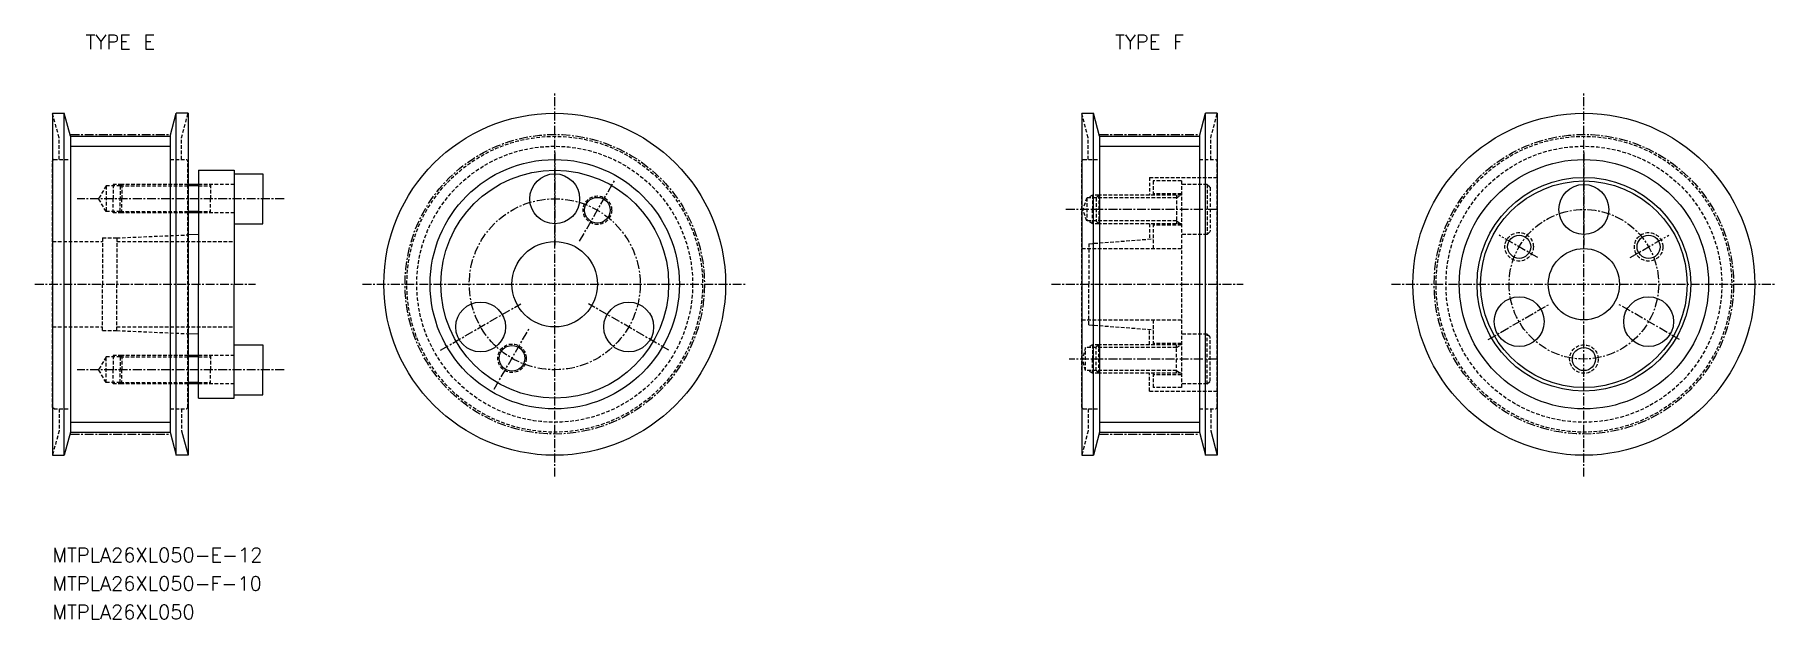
# Model space of a CAD drawing. Extents: x 30 to 275, y 65 to 147.
import ezdxf
from ezdxf.enums import TextEntityAlignment as Align

# ---------------------------------------------------------------- set-up
doc = ezdxf.new("R2010")
doc.units = 0
doc.linetypes.add('CENTER', pattern=[2, 1.25, -0.25, 0.25, -0.25])
doc.linetypes.add('DASHED', pattern=[0.75, 0.5, -0.25])
doc.layers.get('0').update_dxf_attribs({"linetype": 'CONTINUOUS'})
doc.layers.add('CENTER', color=1, linetype='CENTER')
doc.styles.add('MISUMI', font='txt.shx')

msp = doc.modelspace()

# ---------------------------------------------------------------- linework, layer by layer
at = {"color": 3, "linetype": 'DASHED'}
for p, q in [((33.68, 132.15), (32.75, 135.6)), ((50.88, 132.15), (51.8, 135.6)), ((178.2, 132.15), (177.28, 135.6)), ((195.4, 132.15), (196.32, 135.6)), ((33.68, 129.1), (33.68, 132.15)), ((50.88, 129.1), (50.88, 132.15)), ((178.2, 129.1), (178.2, 132.15)), ((195.4, 129.1), (195.4, 132.15)), ((32.98, 129.1), (32.78, 128.9)), ((32.78, 94.3), (32.78, 128.9)), ((32.98, 129.1), (35.28, 129.1)), ((49.28, 129.1), (51.58, 129.1)), ((51.78, 128.9), (51.58, 129.1)), ((51.78, 94.3), (51.78, 128.9)), ((177.5, 129.1), (177.3, 128.9)), ((177.3, 94.3), (177.3, 128.9)), ((177.5, 129.1), (179.8, 129.1)), ((193.8, 129.1), (196.1, 129.1)), ((196.3, 128.9), (196.1, 129.1)), ((196.3, 94.3), (196.3, 128.9)), ((40.28, 125.4), (39.24, 123.6)), ((40.28, 125.4), (40.28, 121.8)), ((42.28, 125.4), (40.28, 125.4)), ((41.28, 125.6), (41.28, 123.6)), ((42.48, 125.6), (41.28, 125.6)), ((42.48, 125.6), (42.28, 125.4)), ((42.28, 125.4), (51.8, 125.4)), ((42.28, 125.4), (42.28, 123.6)), ((51.8, 125.6), (42.48, 125.6)), ((42.48, 125.6), (42.48, 123.6)), ((58.28, 125.6), (53.28, 125.6)), ((53.28, 125.4), (54.94, 125.4)), ((54.94, 125.6), (54.94, 123.6)), ((186.8, 126.6), (196.3, 126.6)), ((186.8, 126.6), (186.8, 124.1)), ((191.3, 126.1), (187.3, 126.1)), ((187.3, 126.1), (187.3, 124.1)), ((191.3, 126.1), (191.3, 97.1)), ((194.9, 125.6), (191.3, 125.6)), ((194.9, 125.6), (194.9, 118.6)), ((194.9, 125.6), (195.3, 125.2)), ((195.3, 125.2), (195.3, 119)), ((40.28, 121.8), (39.24, 123.6)), ((41.28, 121.6), (41.28, 123.6)), ((42.28, 121.8), (42.28, 123.6)), ((42.48, 121.6), (42.48, 123.6)), ((54.94, 121.6), (54.94, 123.6)), ((177.99, 123.72), (177.45, 122.1)), ((177.99, 123.72), (177.99, 120.48)), ((179.3, 123.72), (177.99, 123.72)), ((178.8, 124.1), (178.14, 123.72)), ((178.8, 124.1), (178.8, 122.1)), ((179.68, 124.1), (178.8, 124.1)), ((179.3, 123.72), (179.68, 124.1)), ((190.6, 123.72), (179.3, 123.72)), ((179.3, 123.72), (179.3, 120.48)), ((191.3, 124.1), (179.68, 124.1)), ((179.68, 124.1), (179.68, 120.1)), ((191.3, 124.3), (187.3, 124.3)), ((190.6, 124.1), (190.6, 120.1)), ((190.6, 123.72), (191.26, 124.1)), ((42.28, 121.8), (40.28, 121.8)), ((42.48, 121.6), (41.28, 121.6)), ((42.28, 121.8), (51.8, 121.8)), ((42.48, 121.6), (42.28, 121.8)), ((51.8, 121.6), (42.48, 121.6)), ((53.28, 121.8), (54.94, 121.8)), ((58.28, 121.6), (53.28, 121.6)), ((177.99, 120.48), (177.45, 122.1)), ((179.3, 120.48), (177.99, 120.48)), ((178.8, 120.1), (178.14, 120.48)), ((178.8, 120.1), (178.8, 122.1)), ((179.68, 120.1), (179.01, 120.1)), ((190.6, 120.48), (179.3, 120.48)), ((179.68, 120.1), (179.3, 120.48)), ((191.3, 120.1), (179.68, 120.1)), ((186.8, 120.1), (186.8, 117.94)), ((187.3, 120.1), (187.3, 116.6)), ((191.3, 119.9), (187.3, 119.9)), ((190.6, 120.48), (191.26, 120.1)), ((32.78, 117.6), (39.78, 117.6)), ((39.78, 118.1), (39.78, 111.6)), ((39.78, 118.1), (41.78, 118.1)), ((41.78, 118.1), (51.8, 118.53)), ((41.78, 118.1), (41.78, 111.6)), ((41.78, 117.6), (58.28, 117.6)), ((178.3, 117.29), (187.3, 117.97)), ((194.9, 118.6), (191.3, 118.6)), ((194.9, 118.6), (195.3, 119)), ((177.3, 116.6), (191.3, 116.6)), ((178.3, 117.29), (178.3, 111.6)), ((39.78, 105.1), (39.78, 111.6)), ((41.78, 105.1), (41.78, 111.6)), ((178.3, 105.91), (178.3, 111.6)), ((32.78, 105.6), (39.78, 105.6)), ((41.78, 105.6), (58.28, 105.6)), ((177.3, 106.6), (191.3, 106.6)), ((178.3, 105.91), (187.3, 105.22)), ((186.8, 103.1), (186.8, 105.26)), ((187.3, 106.6), (187.3, 103.1)), ((39.78, 105.1), (41.78, 105.1)), ((41.78, 105.1), (51.8, 104.66)), ((177.81, 102.72), (177.38, 101.1)), ((177.81, 99.48), (177.81, 102.72)), ((179.3, 102.72), (177.81, 102.72)), ((178.81, 103.1), (178.15, 102.72)), ((178.81, 103.1), (178.81, 101.1)), ((179.68, 103.1), (179.01, 103.1)), ((179.68, 103.1), (179.3, 102.72)), ((190.6, 102.72), (179.3, 102.72)), ((179.3, 99.48), (179.3, 102.72)), ((191.3, 103.1), (179.68, 103.1)), ((179.68, 99.1), (179.68, 103.1)), ((191.3, 103.3), (187.3, 103.3)), ((190.6, 99.1), (190.6, 103.1)), ((190.6, 102.72), (191.26, 103.1)), ((194.9, 104.6), (191.3, 104.6)), ((194.9, 97.6), (194.9, 104.6)), ((194.9, 104.6), (195.3, 104.2)), ((195.3, 98), (195.3, 104.2)), ((40.28, 101.4), (39.24, 99.6)), ((42.28, 101.4), (40.28, 101.4)), ((40.28, 97.8), (40.28, 101.4)), ((41.28, 101.6), (41.28, 99.6)), ((42.48, 101.6), (41.28, 101.6)), ((42.48, 101.6), (42.28, 101.4)), ((42.28, 101.4), (51.8, 101.4)), ((42.28, 101.4), (42.28, 99.6)), ((42.48, 101.6), (42.48, 99.6)), ((51.8, 101.6), (42.48, 101.6)), ((58.28, 101.6), (53.28, 101.6)), ((53.28, 101.4), (54.94, 101.4)), ((54.94, 101.6), (54.94, 99.6)), ((177.81, 99.48), (177.38, 101.1)), ((178.81, 99.1), (178.81, 101.1)), ((40.28, 97.8), (39.24, 99.6)), ((41.28, 97.6), (41.28, 99.6)), ((42.28, 97.8), (42.28, 99.6)), ((42.48, 97.6), (42.48, 99.6)), ((54.94, 97.6), (54.94, 99.6)), ((179.3, 99.48), (177.81, 99.48)), ((178.81, 99.1), (178.15, 99.48)), ((179.68, 99.1), (178.81, 99.1)), ((190.6, 99.48), (179.3, 99.48)), ((179.3, 99.48), (179.68, 99.1)), ((191.3, 99.1), (179.68, 99.1)), ((186.8, 96.6), (186.8, 99.1)), ((187.3, 99.1), (187.3, 97.1)), ((191.3, 98.9), (187.3, 98.9)), ((190.6, 99.48), (191.26, 99.1)), ((194.9, 97.6), (195.3, 98)), ((42.28, 97.8), (40.28, 97.8)), ((42.48, 97.6), (41.28, 97.6)), ((42.28, 97.8), (51.8, 97.8)), ((42.48, 97.6), (42.28, 97.8)), ((51.8, 97.6), (42.48, 97.6)), ((53.28, 97.8), (54.94, 97.8)), ((58.28, 97.6), (53.28, 97.6)), ((186.8, 96.6), (196.3, 96.6)), ((191.3, 97.1), (187.3, 97.1)), ((194.9, 97.6), (191.3, 97.6)), ((32.98, 94.1), (32.78, 94.3)), ((32.98, 94.1), (35.28, 94.1)), ((33.68, 94.1), (33.68, 91.04)), ((49.28, 94.1), (51.58, 94.1)), ((50.88, 94.1), (50.88, 91.04)), ((51.78, 94.3), (51.58, 94.1)), ((177.5, 94.1), (177.3, 94.3)), ((177.5, 94.1), (179.8, 94.1)), ((178.2, 94.1), (178.2, 91.04)), ((193.8, 94.1), (196.1, 94.1)), ((195.4, 94.1), (195.4, 91.04)), ((196.3, 94.3), (196.1, 94.1)), ((33.68, 91.04), (32.75, 87.6)), ((178.2, 91.04), (177.28, 87.6))]:
    msp.add_line(p, q, dxfattribs=at)
at = {"color": 7, "linetype": 'CONTINUOUS'}
for p, q in [((32.75, 135.6), (34.41, 135.6)), ((32.75, 135.6), (32.75, 87.6)), ((35.28, 132.36), (34.41, 135.6)), ((34.41, 87.6), (34.41, 135.6)), ((49.28, 132.36), (50.14, 135.6)), ((51.8, 135.6), (50.14, 135.6)), ((50.14, 87.6), (50.14, 135.6)), ((51.8, 135.6), (51.8, 87.6)), ((177.28, 135.6), (178.93, 135.6)), ((177.28, 135.6), (177.28, 87.6)), ((179.8, 132.36), (178.93, 135.6)), ((178.93, 87.6), (178.93, 135.6)), ((193.8, 132.36), (194.67, 135.6)), ((196.32, 135.6), (194.67, 135.6)), ((194.67, 87.6), (194.67, 135.6)), ((196.32, 135.6), (196.32, 87.6)), ((35.28, 132.36), (35.28, 90.83)), ((35.28, 132.36), (49.28, 132.36)), ((49.28, 132.36), (49.28, 90.83)), ((179.8, 132.36), (179.8, 90.83)), ((179.8, 132.36), (193.8, 132.36)), ((193.8, 132.36), (193.8, 90.83)), ((53.28, 127.6), (58.28, 127.6)), ((53.28, 127.6), (53.28, 125.6)), ((58.28, 127.6), (58.28, 127.1)), ((53.28, 125.6), (51.8, 125.6)), ((53.28, 125.6), (53.28, 121.6)), ((58.28, 127.1), (58.28, 120.1)), ((58.28, 127.1), (62.28, 127.1)), ((62.28, 127.1), (62.28, 123.6)), ((62.28, 120.1), (62.28, 123.6)), ((53.28, 121.6), (51.8, 121.6)), ((53.28, 121.6), (53.28, 118.6)), ((58.28, 120.1), (58.28, 111.6)), ((58.28, 120.1), (62.28, 120.1)), ((53.28, 118.6), (51.8, 118.53)), ((53.28, 118.6), (53.28, 111.6)), ((53.28, 104.6), (53.28, 111.6)), ((58.28, 103.1), (58.28, 111.6)), ((53.28, 104.6), (51.8, 104.66)), ((53.28, 101.6), (53.28, 104.6)), ((58.28, 96.1), (58.28, 103.1)), ((58.28, 103.1), (62.28, 103.1)), ((62.28, 103.1), (62.28, 99.6)), ((53.28, 101.6), (51.8, 101.6)), ((53.28, 97.6), (53.28, 101.6)), ((62.28, 96.1), (62.28, 99.6)), ((53.28, 97.6), (51.8, 97.6)), ((53.28, 95.6), (53.28, 97.6)), ((53.28, 95.6), (58.28, 95.6)), ((58.28, 96.1), (62.28, 96.1)), ((58.28, 95.6), (58.28, 96.1)), ((35.28, 90.83), (34.41, 87.6)), ((35.28, 90.83), (49.28, 90.83)), ((49.28, 90.83), (50.14, 87.6)), ((50.88, 91.04), (51.8, 87.6)), ((179.8, 90.83), (178.93, 87.6)), ((179.8, 90.83), (193.8, 90.83)), ((193.8, 90.83), (194.67, 87.6)), ((195.4, 91.04), (196.32, 87.6)), ((32.75, 87.6), (34.41, 87.6)), ((51.8, 87.6), (50.14, 87.6)), ((177.28, 87.6), (178.93, 87.6)), ((196.32, 87.6), (194.67, 87.6))]:
    msp.add_line(p, q, dxfattribs=at)
at = {"color": 3, "linetype": 'CONTINUOUS'}
for p, q in [((35.28, 130.96), (49.28, 130.96)), ((179.8, 130.96), (193.8, 130.96)), ((35.28, 92.23), (49.28, 92.23)), ((179.8, 92.23), (193.8, 92.23))]:
    msp.add_line(p, q, dxfattribs=at)
at = {"color": 3}
for p, q in [((53.28, 125.4), (51.8, 125.4)), ((53.28, 121.8), (51.8, 121.8)), ((53.28, 101.4), (51.8, 101.4)), ((53.28, 97.8), (51.8, 97.8))]:
    msp.add_line(p, q, dxfattribs=at)
at = {"color": 7, "linetype": 'CONTINUOUS'}
for centre, radius in [((103.28, 111.6), 24), ((247.8, 111.6), 24), ((103.28, 111.6), 17.5), ((103.28, 111.6), 16), ((103.28, 111.6), 16), ((247.8, 111.6), 17.5), ((103.28, 123.6), 3.5), ((247.8, 111.6), 15), ((247.8, 111.6), 14.5), ((247.8, 122.1), 3.5), ((109.28, 121.99), 1.8), ((103.28, 111.6), 6), ((238.71, 116.85), 1.62), ((256.89, 116.85), 1.62), ((247.8, 111.6), 5), ((92.88, 105.6), 3.5), ((113.67, 105.6), 3.5), ((238.71, 106.35), 3.5), ((256.89, 106.35), 3.5), ((97.28, 101.21), 1.8), ((247.8, 101.1), 1.62)]:
    msp.add_circle(centre, radius, dxfattribs=at)
at = {"color": 3, "linetype": 'DASHED'}
for centre, radius in [((103.28, 111.6), 20.76), ((247.8, 111.6), 20.76), ((103.28, 111.6), 19.37), ((247.8, 111.6), 19.37), ((109.28, 121.99), 2), ((238.71, 116.85), 2), ((256.89, 116.85), 2), ((97.28, 101.21), 2), ((247.8, 101.1), 2)]:
    msp.add_circle(centre, radius, dxfattribs=at)
at = {"layer": 'CENTER', "color": 1, "linetype": 'CENTER'}
for p, q in [((103.28, 84.6), (103.28, 138.6)), ((247.8, 84.6), (247.8, 138.6)), ((35.28, 132.62), (49.28, 132.62)), ((179.8, 132.62), (193.8, 132.62)), ((103.28, 130.1), (103.28, 117.1)), ((247.8, 130.1), (247.8, 117.1)), ((106.78, 117.66), (111.78, 126.32)), ((65.28, 123.6), (36.24, 123.6)), ((196.3, 122.1), (175.01, 122.1)), ((241.31, 115.35), (235.89, 118.47)), ((254.3, 115.35), (259.71, 118.47)), ((30.28, 111.6), (61.28, 111.6)), ((76.28, 111.6), (130.28, 111.6)), ((173.06, 111.6), (199.95, 111.6)), ((220.8, 111.6), (274.8, 111.6)), ((87.26, 102.35), (98.51, 108.85)), ((119.3, 102.35), (108.04, 108.85)), ((234.38, 103.85), (243.04, 108.85)), ((261.22, 103.85), (252.56, 108.85)), ((94.78, 96.88), (99.78, 105.54)), ((196.3, 101.1), (175.51, 101.1)), ((65.28, 99.6), (36.24, 99.6)), ((35.28, 90.58), (49.28, 90.58)), ((179.8, 90.58), (193.8, 90.58))]:
    msp.add_line(p, q, dxfattribs=at)
for centre, radius in [((103.28, 111.6), 21.02), ((247.8, 111.6), 21.02), ((103.28, 111.6), 12), ((247.8, 111.6), 10.5)]:
    msp.add_circle(centre, radius, dxfattribs=at)

# ---------------------------------------------------------------- texts
at = {"color": 7, "linetype": 'CONTINUOUS', "style": 'MISUMI'}
for s, p in [('TYPE E', (42.28, 145.6)), ('TYPE F', (186.8, 145.6))]:
    msp.add_text(s, height=2, dxfattribs=at).set_placement(p, align=Align.MIDDLE_CENTER)
for s, p in [('MTPLA26XL050-E-12', (32.75, 72.6)), ('MTPLA26XL050-F-10', (32.75, 68.6)), ('MTPLA26XL050', (32.75, 64.6))]:
    msp.add_text(s, height=2, dxfattribs=at).set_placement(p)

doc.saveas('drawing.dxf')
